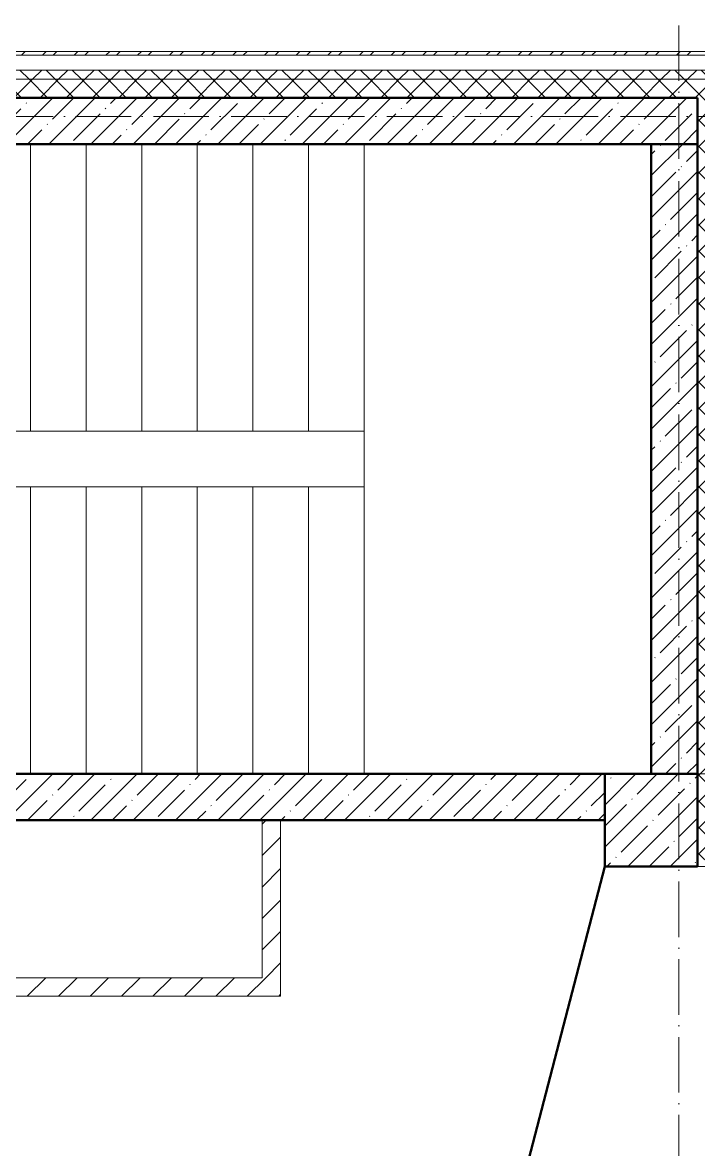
# Model space of a CAD drawing. Header units: millimetres. Extents: x -213536 to 1564669, y 70501 to 942238.
# Drawn here: x 647329 to 650977, y 366285 to 372369 of the extents above; entities that cross this region are included whole.
import ezdxf

# ---------------------------------------------------------------- set-up
doc = ezdxf.new("R2010")
doc.units = ezdxf.units.MM
doc.linetypes.add('50_200_ШТРИХ_1Т_ш5_п1_п1_', pattern=[700, 500, -100, 0, -100])
for name, color, linetype, lineweight in [('A-DETL-____-OTLN-1', 7, 'Continuous', 50), ('A-WALL-____-MCUT', 7, 'Continuous', 13), ('A-WALL-____-MCUT-1', 7, 'Continuous', 9), ('A-WALL-____-MCUT-2', 7, 'Continuous', 50), ('A-WALL-____-PATT-1', 7, 'Continuous', 9), ('A-WALL-FNSH-MCUT-1', 7, 'Continuous', 9), ('S-COLS-____-MCUT', 7, 'Continuous', 50), ('S-COLS-____-OTLN', 7, 'Continuous', 9), ('S-GRID-____-OTLN-1', 7, '50_200_ШТРИХ_1Т_ш5_п1_п1_', 9), ('S-STRS-____-OTLN-1', 7, 'Continuous', 9)]:
    doc.layers.add(name, color=color, linetype=linetype, lineweight=lineweight)
pattern_1 = [(45, (549721.47, 286281.11), (-70.71068, 70.71068), []), (135, (549721.47, 286281.11), (-70.71068, -70.71068), [])]
pattern_2 = [(45, (549721.47, 286281.11), (-84.85281, 84.85281), [])]
pattern_3 = [(45, (549721.47, 286281.11), (-114.04925, 114.04925), []), (45, (549835.52, 286281.11), (-114.04925, 114.04925), [201.612, -40.322, 3.353, -36.97])]

# ---------------------------------------------------------------- blocks, each defined once
blk = doc.blocks.new('BSC_Колонна _Прямоугольная - 500х500-V104-АР1_План отверстий 3 этажа в осях 1-64_Ю-ЯЯ')
at = {"layer": 'S-COLS-____-OTLN'}
h = blk.add_hatch(dxfattribs=at)
h.set_pattern_fill('FP_109', color=256, style=0, pattern_type=2)
h.set_pattern_definition([(135, (81781.04, -101000), (-114.04925, -114.04925), []), (135, (81781.04, -100885.95), (-114.04925, -114.04925), [201.613, -40.323, 3.353, -36.97])])
h.paths.add_polyline_path([(250, 250), (-250, 250), (-250, -250), (250, -250)], flags=0)
at = {"layer": 'S-COLS-____-MCUT'}
for p, q in [((250, 250), (-250, 250)), ((-250, 250), (-250, -250)), ((250, -250), (250, 250)), ((-250, -250), (250, -250))]:
    blk.add_line(p, q, dxfattribs=at)

msp = doc.modelspace()

# ---------------------------------------------------------------- hatches: boundary and pattern name
at = {"layer": 'A-WALL-____-PATT-1'}
h = msp.add_hatch(dxfattribs=at)
h.set_pattern_fill('FP_6', color=256, style=0, pattern_type=2)
h.set_pattern_definition([(45, (549721.47, 286281.11), (-85.53659, 85.53659), []), (45, (549778.5, 286281.11), (-85.53659, 85.53659), [])])
h.paths.add_polyline_path([(651201.5, 372192.2), (651221.5, 372192.2), (651221.5, 372212.2), (644221.5, 372212.2), (644221.5, 372192.2), (648685.4, 372192.2)], flags=0)
h.paths.add_polyline_path([(643221.5, 372192.2), (643221.5, 372212.2), (641471.5, 372212.2), (641471.5, 372192.2), (641615.6, 372192.2)], flags=0)
h = msp.add_hatch(dxfattribs=at)
h.set_pattern_fill('FP_4', color=256, style=0, pattern_type=2)
h.set_pattern_definition(pattern_1)
h.paths.add_polyline_path([(651201.5, 372062.2), (651201.5, 372112.2), (644221.5, 372112.2), (644221.5, 372062.2), (648685.4, 372062.2)], flags=0)
h.paths.add_polyline_path([(643221.5, 372062.2), (643221.5, 372112.2), (641471.5, 372112.2), (641471.5, 372062.2), (641615.6, 372062.2)], flags=0)
h.paths.add_polyline_path([(635546.5, 372062.2), (636671.5, 372062.2), (636671.5, 372112.2), (635546.5, 372112.2)], flags=0)
h.paths.add_polyline_path([(633746.5, 372062.2), (633746.5, 372112.2), (632621.5, 372112.2), (632621.5, 372062.2), (633662, 372062.2)], flags=0)
h.paths.add_polyline_path([(630127.1, 372062.2), (630821.5, 372062.2), (630821.5, 372112.2), (629771.5, 372112.2), (629771.5, 372062.2)], flags=0)
h.paths.add_polyline_path([(626771.5, 372062.2), (627971.5, 372062.2), (627971.5, 372112.2), (626771.5, 372112.2)], flags=0)
h.paths.add_polyline_path([(624971.5, 372062.2), (624971.5, 372112.2), (621421.5, 372112.2), (621421.5, 372062.2), (623940.9, 372062.2)], flags=0)
h.paths.add_polyline_path([(619621.5, 372062.2), (619621.5, 372112.2), (618421.5, 372112.2), (618421.5, 372062.2)], flags=0)
h.paths.add_polyline_path([(613621.5, 372062.2), (613621.5, 372112.2), (612371.5, 372112.2), (612371.5, 372062.2), (613336.2, 372062.2)], flags=0)
h.paths.add_polyline_path([(615421.5, 372062.2), (616621.5, 372062.2), (616621.5, 372112.2), (615421.5, 372112.2)], flags=0)
h.paths.add_polyline_path([(607571.5, 372062.2), (607571.5, 372112.2), (606371.5, 372112.2), (606371.5, 372062.2)], flags=0)
h.paths.add_polyline_path([(610571.5, 372062.2), (610571.5, 372112.2), (609371.5, 372112.2), (609371.5, 372062.2), (609801.2, 372062.2)], flags=0)
h.paths.add_polyline_path([(604571.5, 372062.2), (604571.5, 372112.2), (603371.5, 372112.2), (603371.5, 372062.2)], flags=0)
h.paths.add_polyline_path([(601571.5, 372062.2), (601571.5, 372112.2), (599771.5, 372112.2), (599771.5, 372062.2)], flags=0)
h = msp.add_hatch(dxfattribs=at)
h.set_pattern_fill('FP_4', color=256, style=0, pattern_type=2)
h.set_pattern_definition(pattern_1)
h.paths.add_polyline_path([(651121.5, 371962.2), (651201.5, 371962.2), (651201.5, 372062.2), (644221.5, 372062.2), (644221.5, 371962.2), (651071.5, 371962.2)], flags=0)
h.paths.add_polyline_path([(643221.5, 371962.2), (643221.5, 372062.2), (641471.5, 372062.2), (641471.5, 371968.2), (641546.5, 371968.2), (641546.5, 371962.2), (642721.5, 371962.2)], flags=0)
h.paths.add_polyline_path([(633671.5, 371962.2), (633671.5, 371968.2), (633746.5, 371968.2), (633746.5, 372062.2), (632621.5, 372062.2), (632621.5, 371962.2), (633662, 371962.2)], flags=0)
h.paths.add_polyline_path([(636313.2, 371962.2), (636596.5, 371962.2), (636596.5, 371968.2), (636671.5, 371968.2), (636671.5, 372062.2), (635546.5, 372062.2), (635546.5, 371968.2), (635621.5, 371968.2), (635621.5, 371962.2)], flags=0)
h.paths.add_polyline_path([(630746.5, 371962.2), (630746.5, 371968.2), (630821.5, 371968.2), (630821.5, 372062.2), (629771.5, 372062.2), (629771.5, 371968.2), (629846.5, 371968.2), (629846.5, 371962.2), (630127.1, 371962.2)], flags=0)
h.paths.add_polyline_path([(627896.5, 371962.2), (627896.5, 371968.2), (627971.5, 371968.2), (627971.5, 372062.2), (626771.5, 372062.2), (626771.5, 371968.2), (626846.5, 371968.2), (626846.5, 371962.2), (627721.5, 371962.2)], flags=0)
h.paths.add_polyline_path([(624971.5, 371962.2), (624971.5, 372062.2), (621421.5, 372062.2), (621421.5, 371968.2), (621496.5, 371968.2), (621496.5, 371962.2), (624471.5, 371962.2)], flags=0)
h.paths.add_polyline_path([(618921.5, 371962.2), (619546.5, 371962.2), (619546.5, 371968.2), (619621.5, 371968.2), (619621.5, 372062.2), (618421.5, 372062.2), (618421.5, 371962.2)], flags=0)
h.paths.add_polyline_path([(612971.5, 371962.2), (613546.5, 371962.2), (613546.5, 371968.2), (613621.5, 371968.2), (613621.5, 372062.2), (612371.5, 372062.2), (612371.5, 371968.2), (612446.5, 371968.2), (612446.5, 371962.2), (612471.5, 371962.2)], flags=0)
h.paths.add_polyline_path([(615496.5, 371962.2), (616546.5, 371962.2), (616546.5, 371968.2), (616621.5, 371968.2), (616621.5, 372062.2), (615421.5, 372062.2), (615421.5, 371968.2), (615496.5, 371968.2)], flags=0)
h.paths.add_polyline_path([(609801.2, 371962.2), (610496.5, 371962.2), (610496.5, 371968.2), (610571.5, 371968.2), (610571.5, 372062.2), (609371.5, 372062.2), (609371.5, 371968.2), (609446.5, 371968.2), (609446.5, 371962.2)], flags=0)
h.paths.add_polyline_path([(607496.5, 371962.2), (607496.5, 371968.2), (607571.5, 371968.2), (607571.5, 372062.2), (606371.5, 372062.2), (606371.5, 371968.2), (606446.5, 371968.2), (606446.5, 371962.2), (606971.5, 371962.2)], flags=0)
h.paths.add_polyline_path([(603446.5, 371962.2), (604496.5, 371962.2), (604496.5, 371968.2), (604571.5, 371968.2), (604571.5, 372062.2), (603371.5, 372062.2), (603371.5, 371968.2), (603446.5, 371968.2)], flags=0)
h.paths.add_polyline_path([(601496.5, 371962.2), (601496.5, 371968.2), (601571.5, 371968.2), (601571.5, 372062.2), (599771.5, 372062.2), (599771.5, 371962.2), (600721.5, 371962.2)], flags=0)
h = msp.add_hatch(dxfattribs=at)
h.set_pattern_fill('FP_12', color=256, style=0, pattern_type=2)
h.set_pattern_definition(pattern_3)
h.paths.add_polyline_path([(650971.5, 371712.2), (650971.5, 371962.2), (644221.5, 371962.2), (644221.5, 371712.2), (648685.4, 371712.2)], flags=0)
h = msp.add_hatch(dxfattribs=at)
h.set_pattern_fill('FP_4', color=256, style=0, pattern_type=2)
h.set_pattern_definition(pattern_1)
h.paths.add_polyline_path([(650971.5, 333077.2), (651071.5, 333077.2), (651071.5, 333362.2), (650971.5, 333362.2)], flags=0)
h.paths.add_polyline_path([(651071.5, 334362.2), (651071.5, 342062.2), (650977.5, 342062.2), (650977.5, 341987.2), (650971.5, 341987.2), (650971.5, 334362.2)], flags=0)
h.paths.add_polyline_path([(650977.5, 355762.2), (651071.5, 355762.2), (651071.5, 357012.2), (650977.5, 357012.2), (650977.5, 356937.2), (650971.5, 356937.2), (650971.5, 355837.2), (650977.5, 355837.2), (650977.5, 355768.2)], flags=0)
h.paths.add_polyline_path([(651071.5, 358812.2), (651071.5, 360012.2), (650971.5, 360012.2), (650971.5, 358887.2), (650977.5, 358887.2), (650977.5, 358812.2)], flags=0)
h.paths.add_polyline_path([(651071.5, 361812.2), (651071.5, 363012.2), (650977.5, 363012.2), (650977.5, 362937.2), (650971.5, 362937.2), (650971.5, 361887.2), (650977.5, 361887.2), (650977.5, 361812.2)], flags=0)
h.paths.add_polyline_path([(651071.5, 364812.2), (651071.5, 366012.2), (650977.5, 366012.2), (650977.5, 365937.2), (650971.5, 365937.2), (650971.5, 364887.2), (650977.5, 364887.2), (650977.5, 364812.2)], flags=0)
h.paths.add_polyline_path([(651071.5, 367812.2), (651071.5, 371962.2), (650971.5, 371962.2), (650971.5, 367812.2)], flags=0)
h = msp.add_hatch(dxfattribs=at)
h.set_pattern_fill('FP_12', color=256, style=0, pattern_type=2)
h.set_pattern_definition(pattern_3)
h.paths.add_polyline_path([(650971.5, 368312.2), (650971.5, 371712.2), (650721.5, 371712.2), (650721.5, 368312.2)], flags=0)
h = msp.add_hatch(dxfattribs=at)
h.set_pattern_fill('FP_12', color=256, style=0, pattern_type=2)
h.set_pattern_definition(pattern_3)
h.paths.add_polyline_path([(650471.5, 368062.2), (650471.5, 368312.2), (643471.5, 368312.2), (643471.5, 368062.2), (648685.4, 368062.2)], flags=0)
h = msp.add_hatch(dxfattribs=at)
h.set_pattern_fill('FP_7', color=256, style=0, pattern_type=2)
h.set_pattern_definition(pattern_2)
h.paths.add_polyline_path([(648621.5, 367212.2), (648721.5, 367212.2), (648721.5, 368062.2), (648621.5, 368062.2)], flags=0)
h = msp.add_hatch(dxfattribs=at)
h.set_pattern_fill('FP_7', color=256, style=0, pattern_type=2)
h.set_pattern_definition(pattern_2)
h.paths.add_polyline_path([(648721.5, 367112.2), (648721.5, 367212.2), (643671.5, 367212.2), (643671.5, 367112.2), (648685.4, 367112.2)], flags=0)

# ---------------------------------------------------------------- linework, layer by layer
at = {"layer": 'A-DETL-____-OTLN-1'}
msp.add_line((643671.5, 341662.2), (650471.5, 367812.2), dxfattribs=at)
at = {"layer": 'A-WALL-____-MCUT'}
for p, q in [((651201.5, 372192.2), (644221.5, 372192.2)), ((650971.5, 367812.2), (651201.5, 367812.2))]:
    msp.add_line(p, q, dxfattribs=at)
at = {"layer": 'A-WALL-____-MCUT-1'}
for p, q in [((651201.5, 372112.2), (644221.5, 372112.2)), ((651201.5, 372062.2), (644221.5, 372062.2))]:
    msp.add_line(p, q, dxfattribs=at)
at = {"layer": 'A-WALL-____-MCUT-2'}
for p, q in [((644221.5, 371962.2), (650971.5, 371962.2)), ((650971.5, 368312.2), (650971.5, 371962.2)), ((650971.5, 371712.2), (644221.5, 371712.2)), ((650721.5, 371712.2), (650721.5, 368312.2)), ((650471.5, 368312.2), (643471.5, 368312.2)), ((643471.5, 368062.2), (650471.5, 368062.2))]:
    msp.add_line(p, q, dxfattribs=at)
at = {"layer": 'A-WALL-FNSH-MCUT-1'}
for p, q in [((651221.5, 372212.2), (644221.5, 372212.2)), ((644221.5, 372192.2), (651201.5, 372192.2)), ((648621.5, 368062.2), (648621.5, 367212.2)), ((648721.5, 368062.2), (648621.5, 368062.2)), ((648721.5, 367112.2), (648721.5, 368062.2)), ((648621.5, 367212.2), (645221.5, 367212.2)), ((642171.5, 367112.2), (648721.5, 367112.2))]:
    msp.add_line(p, q, dxfattribs=at)
at = {"layer": 'S-GRID-____-OTLN-1', "color": 251, "ltscale": 0.6, "true_color": 0x636466}
for p, q in [((650871.5, 326262.2), (650871.5, 377174)), ((653795.9, 371862.2), (545052.7, 371862.2)), ((545052.7, 368312.2), (653795.9, 368312.2))]:
    msp.add_line(p, q, dxfattribs=at)
at = {"layer": 'S-STRS-____-OTLN-1'}
for p, q in [((647371.5, 370162.2), (647371.5, 371712.2)), ((647371.5, 370162.2), (647371.5, 371712.2)), ((647671.5, 370162.2), (647671.5, 371712.2)), ((647671.5, 370162.2), (647671.5, 371712.2)), ((647971.5, 370162.2), (647971.5, 371712.2)), ((647971.5, 370162.2), (647971.5, 371712.2)), ((648271.5, 370162.2), (648271.5, 371712.2)), ((648271.5, 370162.2), (648271.5, 371712.2)), ((648571.5, 370162.2), (648571.5, 371712.2)), ((648571.5, 370162.2), (648571.5, 371712.2)), ((648871.5, 370162.2), (648871.5, 371712.2)), ((648871.5, 370162.2), (648871.5, 371712.2)), ((649171.5, 370162.2), (649171.5, 371712.2)), ((649171.5, 370162.2), (649171.5, 371712.2)), ((647371.5, 370162.2), (647071.5, 370162.2)), ((647671.5, 370162.2), (647371.5, 370162.2)), ((647971.5, 370162.2), (647671.5, 370162.2)), ((648271.5, 370162.2), (647971.5, 370162.2)), ((648571.5, 370162.2), (648271.5, 370162.2)), ((648871.5, 370162.2), (648571.5, 370162.2)), ((649171.5, 370162.2), (648871.5, 370162.2)), ((649171.5, 370162.2), (649171.5, 369862.2)), ((647071.5, 369862.2), (647371.5, 369862.2)), ((647371.5, 369862.2), (647671.5, 369862.2)), ((647371.5, 369862.2), (647371.5, 368312.2)), ((647371.5, 369862.2), (647371.5, 368312.2)), ((647671.5, 369862.2), (647971.5, 369862.2)), ((647671.5, 369862.2), (647671.5, 368312.2)), ((647671.5, 369862.2), (647671.5, 368312.2)), ((647971.5, 369862.2), (648271.5, 369862.2)), ((647971.5, 369862.2), (647971.5, 368312.2)), ((647971.5, 369862.2), (647971.5, 368312.2)), ((648271.5, 369862.2), (648571.5, 369862.2)), ((648271.5, 369862.2), (648271.5, 368312.2)), ((648271.5, 369862.2), (648271.5, 368312.2)), ((648571.5, 369862.2), (648871.5, 369862.2)), ((648571.5, 369862.2), (648571.5, 368312.2)), ((648571.5, 369862.2), (648571.5, 368312.2)), ((648871.5, 369862.2), (649171.5, 369862.2)), ((648871.5, 369862.2), (648871.5, 368312.2)), ((648871.5, 369862.2), (648871.5, 368312.2)), ((649171.5, 369862.2), (649171.5, 368312.2)), ((649171.5, 369862.2), (649171.5, 368312.2))]:
    msp.add_line(p, q, dxfattribs=at)

# ---------------------------------------------------------------- block references
at = {"layer": 'S-COLS-____-OTLN', "rotation": 269.9999999999997}
msp.add_blockref('BSC_Колонна _Прямоугольная - 500х500-V104-АР1_План отверстий 3 этажа в осях 1-64_Ю-ЯЯ', (650721.5, 368062.2), dxfattribs=at)

doc.saveas('drawing.dxf')
